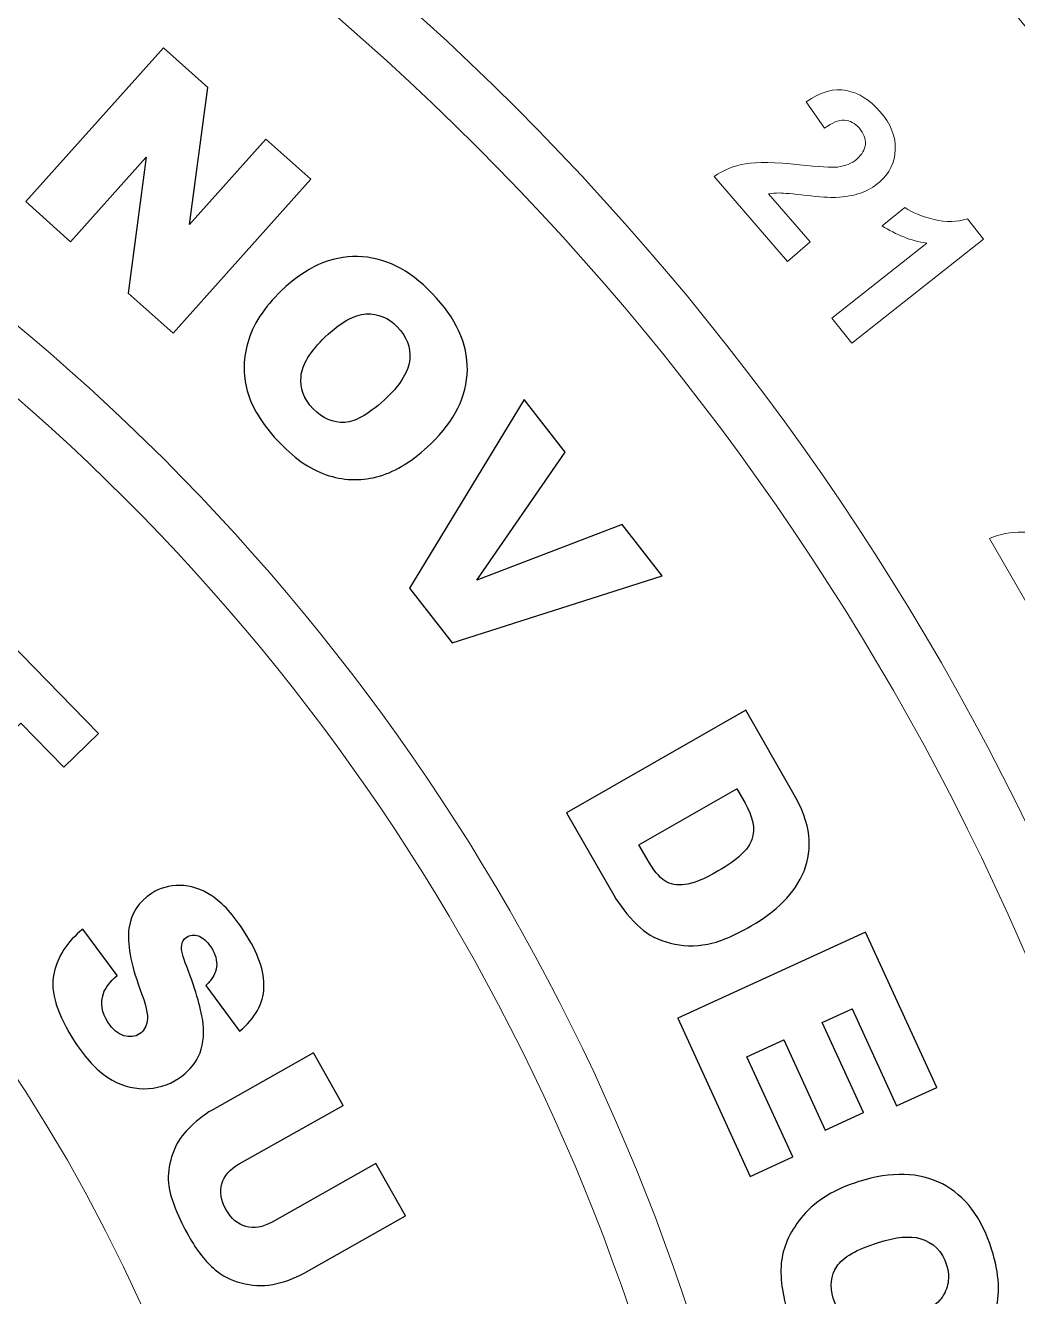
# Model space of a CAD drawing. Header units: millimetres. Extents: x -84 to 196, y -140 to 140.
# Drawn here: x 118.9 to 163.7, y 31.2 to 88.7 of the extents above; entities that cross this region are included whole.
import ezdxf

# ---------------------------------------------------------------- set-up
doc = ezdxf.new("R2010")
doc.units = ezdxf.units.MM
doc.header["$MEASUREMENT"] = 0
doc.layers.add('Layer 1', color=7, linetype='Continuous')

msp = doc.modelspace()

# ---------------------------------------------------------------- linework, layer by layer
at = {"layer": 'Layer 1', "color": 250, "lineweight": 9}
for points, knots in [([(55.7075, 140.0117), (133.0273, 140.0117), (195.7074, 77.3315), (195.7074, 0.0116), (195.7074, 0.0116), (195.7074, -77.3083), (133.0273, -139.9884), (55.7074, -139.9884), (55.7074, -139.9884), (-21.6125, -139.9884), (-84.2927, -77.3083), (-84.2927, 0.0116), (-84.2927, 0.0116), (-84.2927, 77.3315), (-21.6125, 140.0116), (55.7075, 140.0117)], [0, 0, 0, 0, 0.2, 0.2, 0.2, 0.2, 0.4, 0.4, 0.4, 0.4, 0.6, 0.6, 0.6, 0.6, 1, 1, 1, 1]), ([(56.199, 120.1045), (122.473, 120.1045), (176.1989, 66.3785), (176.1989, 0.1044), (176.1989, 0.1044), (176.1989, -66.1697), (122.473, -119.8956), (56.1989, -119.8956), (56.1989, -119.8956), (-10.0752, -119.8956), (-63.8011, -66.1697), (-63.8011, 0.1044), (-63.8011, 0.1044), (-63.8011, 66.3785), (-10.0752, 120.1044), (56.199, 120.1045)], [0, 0, 0, 0, 0.2, 0.2, 0.2, 0.2, 0.4, 0.4, 0.4, 0.4, 0.6, 0.6, 0.6, 0.6, 1, 1, 1, 1]), ([(56.199, 117.6046), (121.0925, 117.6046), (173.6989, 64.9979), (173.6989, 0.1044), (173.6989, 0.1044), (173.6989, -64.7891), (121.0924, -117.3956), (56.1989, -117.3956), (56.1989, -117.3956), (-8.6946, -117.3956), (-61.3011, -64.7891), (-61.3011, 0.1044), (-61.3011, 0.1044), (-61.3011, 64.998), (-8.6946, 117.6044), (56.199, 117.6046)], [0, 0, 0, 0, 0.2, 0.2, 0.2, 0.2, 0.4, 0.4, 0.4, 0.4, 0.6, 0.6, 0.6, 0.6, 1, 1, 1, 1]), ([(56.199, 97.6045), (110.0469, 97.6045), (153.6989, 53.9522), (153.6989, 0.1044), (153.6989, 0.1044), (153.6989, -53.7434), (110.0467, -97.3956), (56.1989, -97.3956), (56.1989, -97.3956), (2.3512, -97.3956), (-41.3011, -53.7434), (-41.3011, 0.1044), (-41.3011, 0.1044), (-41.3011, 53.9523), (2.3511, 97.6044), (56.199, 97.6045)], [0, 0, 0, 0, 0.2, 0.2, 0.2, 0.2, 0.4, 0.4, 0.4, 0.4, 0.6, 0.6, 0.6, 0.6, 1, 1, 1, 1]), ([(56.199, 95.1045), (108.6662, 95.1045), (151.1989, 52.5714), (151.1989, 0.1044), (151.1989, 0.1044), (151.1989, -52.3626), (108.666, -94.8956), (56.1989, -94.8956), (56.1989, -94.8956), (3.7318, -94.8956), (-38.8011, -52.3626), (-38.8011, 0.1044), (-38.8011, 0.1044), (-38.8011, 52.5715), (3.7318, 95.1044), (56.199, 95.1045)], [0, 0, 0, 0, 0.2, 0.2, 0.2, 0.2, 0.4, 0.4, 0.4, 0.4, 0.6, 0.6, 0.6, 0.6, 1, 1, 1, 1]), ([(125.1133, 87.6679), (125.1133, 87.6679), (127.1244, 85.8703), (127.1244, 85.8703), (127.1244, 85.8703), (127.1244, 85.8703), (126.3015, 79.6735), (126.3015, 79.6735), (126.3015, 79.6735), (126.3015, 79.6735), (129.7454, 83.5269), (129.7454, 83.5269), (129.7454, 83.5269), (129.7454, 83.5269), (131.776, 81.7142), (131.776, 81.7142), (131.776, 81.7142), (131.776, 81.7142), (125.5502, 74.7488), (125.5502, 74.7488), (125.5502, 74.7488), (125.5502, 74.7488), (123.522, 76.5618), (123.522, 76.5618), (123.522, 76.5618), (123.522, 76.5618), (124.3314, 82.7173), (124.3314, 82.7173), (124.3314, 82.7173), (124.3314, 82.7173), (120.9117, 78.892), (120.9117, 78.892), (120.9117, 78.892), (120.9117, 78.892), (118.8879, 80.7027), (118.8879, 80.7027), (118.8879, 80.7027), (118.8879, 80.7027), (125.1133, 87.6679), (125.1133, 87.6679)], [0, 0, 0, 0, 0.0909091, 0.0909091, 0.0909091, 0.0909091, 0.1818182, 0.1818182, 0.1818182, 0.1818182, 0.2727273, 0.2727273, 0.2727273, 0.2727273, 0.3636364, 0.3636364, 0.3636364, 0.3636364, 0.4545455, 0.4545455, 0.4545455, 0.4545455, 0.5454545, 0.5454545, 0.5454545, 0.5454545, 0.6363636, 0.6363636, 0.6363636, 0.6363636, 0.7272727, 0.7272727, 0.7272727, 0.7272727, 0.8181818, 0.8181818, 0.8181818, 0.8181818, 1, 1, 1, 1]), ([(154.3665, 78.8787), (154.3665, 78.8787), (153.348, 77.9957), (153.348, 77.9957), (153.348, 77.9957), (153.348, 77.9957), (150.0228, 81.8421), (150.0228, 81.8421), (150.0228, 81.8421), (150.4428, 82.1347), (150.9175, 82.3246), (151.4415, 82.4141), (151.4415, 82.4141), (151.9672, 82.5056), (152.7803, 82.4888), (153.8808, 82.368), (153.8808, 82.368), (154.7699, 82.2722), (155.343, 82.238), (155.604, 82.2678), (155.604, 82.2678), (155.9624, 82.3135), (156.2515, 82.4313), (156.4722, 82.6216), (156.4722, 82.6216), (156.7176, 82.835), (156.8483, 83.0622), (156.8661, 83.3074), (156.8661, 83.3074), (156.8841, 83.5527), (156.7925, 83.7908), (156.5916, 84.022), (156.5916, 84.022), (156.3943, 84.2516), (156.1668, 84.3734), (155.9127, 84.3895), (155.9127, 84.3895), (155.6572, 84.4056), (155.3606, 84.2858), (155.0217, 84.0304), (155.0217, 84.0304), (155.0217, 84.0304), (154.1867, 85.2182), (154.1867, 85.2182), (154.1867, 85.2182), (154.8467, 85.6746), (155.4571, 85.845), (156.0162, 85.73), (156.0162, 85.73), (156.5771, 85.6131), (157.0795, 85.2969), (157.5253, 84.7814), (157.5253, 84.7814), (158.0134, 84.2167), (158.2457, 83.6414), (158.2188, 83.0558), (158.2188, 83.0558), (158.1936, 82.4702), (157.9551, 81.98), (157.5015, 81.5889), (157.5015, 81.5889), (157.2439, 81.3669), (156.9596, 81.1995), (156.6455, 81.0904), (156.6455, 81.0904), (156.3334, 80.9814), (155.9628, 80.9181), (155.5342, 80.8973), (155.5342, 80.8973), (155.2504, 80.8835), (154.8003, 80.912), (154.1831, 80.9849), (154.1831, 80.9849), (153.5658, 81.056), (153.1654, 81.0933), (152.9819, 81.0952), (152.9819, 81.0952), (152.7987, 81.0972), (152.631, 81.0849), (152.4827, 81.0568), (152.4827, 81.0568), (152.4827, 81.0568), (154.3665, 78.8787), (154.3665, 78.8787)], [0, 0, 0, 0, 0.0454545, 0.0454545, 0.0454545, 0.0454545, 0.0909091, 0.0909091, 0.0909091, 0.0909091, 0.1363636, 0.1363636, 0.1363636, 0.1363636, 0.1818182, 0.1818182, 0.1818182, 0.1818182, 0.2272727, 0.2272727, 0.2272727, 0.2272727, 0.2727273, 0.2727273, 0.2727273, 0.2727273, 0.3181818, 0.3181818, 0.3181818, 0.3181818, 0.3636364, 0.3636364, 0.3636364, 0.3636364, 0.4090909, 0.4090909, 0.4090909, 0.4090909, 0.4545455, 0.4545455, 0.4545455, 0.4545455, 0.5, 0.5, 0.5, 0.5, 0.5454545, 0.5454545, 0.5454545, 0.5454545, 0.5909091, 0.5909091, 0.5909091, 0.5909091, 0.6363636, 0.6363636, 0.6363636, 0.6363636, 0.6818182, 0.6818182, 0.6818182, 0.6818182, 0.7272727, 0.7272727, 0.7272727, 0.7272727, 0.7727273, 0.7727273, 0.7727273, 0.7727273, 0.8181818, 0.8181818, 0.8181818, 0.8181818, 0.8636364, 0.8636364, 0.8636364, 0.8636364, 0.9090909, 0.9090909, 0.9090909, 0.9090909, 1, 1, 1, 1]), ([(156.2491, 74.301), (156.2491, 74.301), (155.3509, 75.4391), (155.3509, 75.4391), (155.3509, 75.4391), (155.3509, 75.4391), (159.6421, 78.8254), (159.6421, 78.8254), (159.6421, 78.8254), (158.9238, 78.9345), (158.2492, 79.1984), (157.6181, 79.6162), (157.6181, 79.6162), (157.6181, 79.6162), (158.651, 80.4309), (158.651, 80.4309), (158.651, 80.4309), (158.9834, 80.2098), (159.4213, 80.033), (159.9686, 79.8989), (159.9686, 79.8989), (160.5143, 79.7649), (161.0202, 79.7753), (161.4837, 79.932), (161.4837, 79.932), (161.4837, 79.932), (162.2132, 79.0084), (162.2132, 79.0084), (162.2132, 79.0084), (162.2132, 79.0084), (156.2491, 74.301), (156.2491, 74.301)], [0, 0, 0, 0, 0.1111111, 0.1111111, 0.1111111, 0.1111111, 0.2222222, 0.2222222, 0.2222222, 0.2222222, 0.3333333, 0.3333333, 0.3333333, 0.3333333, 0.4444444, 0.4444444, 0.4444444, 0.4444444, 0.5555556, 0.5555556, 0.5555556, 0.5555556, 0.6666667, 0.6666667, 0.6666667, 0.6666667, 0.7777778, 0.7777778, 0.7777778, 0.7777778, 1, 1, 1, 1]), ([(130.4482, 76.6733), (131.5472, 77.7302), (132.6961, 78.2452), (133.8969, 78.223), (133.8969, 78.223), (135.0978, 78.1987), (136.2223, 77.6413), (137.2748, 76.5488), (137.2748, 76.5488), (138.3512, 75.4281), (138.8795, 74.2771), (138.8616, 73.0914), (138.8616, 73.0914), (138.8437, 71.908), (138.2908, 70.7943), (137.2092, 69.7527), (137.2092, 69.7527), (136.4214, 68.9961), (135.6489, 68.5089), (134.8918, 68.2894), (134.8918, 68.2894), (134.1346, 68.07), (133.3733, 68.0746), (132.6141, 68.3055), (132.6141, 68.3055), (131.8528, 68.5387), (131.1133, 69.0261), (130.3934, 69.7726), (130.3934, 69.7726), (129.665, 70.5322), (129.1823, 71.2763), (128.9454, 72.0073), (128.9454, 72.0073), (128.7087, 72.7363), (128.7023, 73.5064), (128.9289, 74.3199), (128.9289, 74.3199), (129.1554, 75.1312), (129.6626, 75.9164), (130.4482, 76.6733)], [0, 0, 0, 0, 0.0909091, 0.0909091, 0.0909091, 0.0909091, 0.1818182, 0.1818182, 0.1818182, 0.1818182, 0.2727273, 0.2727273, 0.2727273, 0.2727273, 0.3636364, 0.3636364, 0.3636364, 0.3636364, 0.4545455, 0.4545455, 0.4545455, 0.4545455, 0.5454545, 0.5454545, 0.5454545, 0.5454545, 0.6363636, 0.6363636, 0.6363636, 0.6363636, 0.7272727, 0.7272727, 0.7272727, 0.7272727, 0.8181818, 0.8181818, 0.8181818, 0.8181818, 1, 1, 1, 1]), ([(132.4382, 74.5841), (131.7591, 73.9317), (131.3933, 73.3357), (131.3388, 72.7983), (131.3388, 72.7983), (131.2843, 72.2588), (131.4667, 71.7736), (131.8842, 71.3384), (131.8842, 71.3384), (132.315, 70.8924), (132.7911, 70.6854), (133.3176, 70.72), (133.3176, 70.72), (133.8441, 70.7547), (134.4839, 71.1351), (135.2368, 71.8593), (135.2368, 71.8593), (135.8702, 72.4684), (136.2097, 73.0402), (136.2556, 73.5775), (136.2556, 73.5775), (136.3037, 74.115), (136.1167, 74.6), (135.6948, 75.0374), (135.6948, 75.0374), (135.2927, 75.4574), (134.8205, 75.6512), (134.2788, 75.621), (134.2788, 75.621), (133.7374, 75.5886), (133.1235, 75.2429), (132.4382, 74.5841)], [0, 0, 0, 0, 0.1111111, 0.1111111, 0.1111111, 0.1111111, 0.2222222, 0.2222222, 0.2222222, 0.2222222, 0.3333333, 0.3333333, 0.3333333, 0.3333333, 0.4444444, 0.4444444, 0.4444444, 0.4444444, 0.5555556, 0.5555556, 0.5555556, 0.5555556, 0.6666667, 0.6666667, 0.6666667, 0.6666667, 0.7777778, 0.7777778, 0.7777778, 0.7777778, 1, 1, 1, 1]), ([(55.7075, 75.0118), (97.1287, 75.0118), (130.7074, 41.4329), (130.7074, 0.0116), (130.7074, 0.0116), (130.7074, -41.4096), (97.1287, -74.9884), (55.7074, -74.9884), (55.7074, -74.9884), (14.2861, -74.9884), (-19.2926, -41.4097), (-19.2926, 0.0116), (-19.2926, 0.0116), (-19.2926, 41.433), (14.2861, 75.0116), (55.7075, 75.0118)], [0, 0, 0, 0, 0.2, 0.2, 0.2, 0.2, 0.4, 0.4, 0.4, 0.4, 0.6, 0.6, 0.6, 0.6, 1, 1, 1, 1]), ([(141.4296, 71.7584), (141.4296, 71.7584), (143.2923, 69.3785), (143.2923, 69.3785), (143.2923, 69.3785), (143.2923, 69.3785), (139.2966, 63.5782), (139.2966, 63.5782), (139.2966, 63.5782), (139.2966, 63.5782), (145.8678, 66.0922), (145.8678, 66.0922), (145.8678, 66.0922), (145.8678, 66.0922), (147.674, 63.7842), (147.674, 63.7842), (147.674, 63.7842), (147.674, 63.7842), (138.182, 60.753), (138.182, 60.753), (138.182, 60.753), (138.182, 60.753), (136.2514, 63.2176), (136.2514, 63.2176), (136.2514, 63.2176), (136.2514, 63.2176), (141.4296, 71.7584), (141.4296, 71.7584)], [0, 0, 0, 0, 0.125, 0.125, 0.125, 0.125, 0.25, 0.25, 0.25, 0.25, 0.375, 0.375, 0.375, 0.375, 0.5, 0.5, 0.5, 0.5, 0.625, 0.625, 0.625, 0.625, 0.75, 0.75, 0.75, 0.75, 1, 1, 1, 1]), ([(166.191, 61.7293), (166.191, 61.7293), (165.0233, 61.055), (165.0233, 61.055), (165.0233, 61.055), (165.0233, 61.055), (162.4768, 65.4622), (162.4768, 65.4622), (162.4768, 65.4622), (162.946, 65.6687), (163.4468, 65.7676), (163.9795, 65.7572), (163.9795, 65.7572), (164.5122, 65.7469), (165.3095, 65.5777), (166.3697, 65.2517), (166.3697, 65.2517), (167.2253, 64.9911), (167.7827, 64.8499), (168.0454, 64.8306), (168.0454, 64.8306), (168.4056, 64.8061), (168.7105, 64.8679), (168.9645, 65.0144), (168.9645, 65.0144), (169.245, 65.1768), (169.4177, 65.3761), (169.481, 65.6143), (169.481, 65.6143), (169.5446, 65.8525), (169.5003, 66.1028), (169.3468, 66.3692), (169.3468, 66.3692), (169.1952, 66.6319), (168.9957, 66.7941), (168.7469, 66.8593), (168.7469, 66.8593), (168.5, 66.9228), (168.186, 66.8609), (167.8051, 66.672), (167.8051, 66.672), (167.8051, 66.672), (167.2067, 67.9965), (167.2067, 67.9965), (167.2067, 67.9965), (167.9404, 68.3232), (168.5737, 68.3762), (169.1011, 68.1559), (169.1011, 68.1559), (169.6303, 67.9357), (170.0661, 67.53), (170.4066, 66.941), (170.4066, 66.941), (170.7811, 66.2938), (170.901, 65.6835), (170.7653, 65.1119), (170.7653, 65.1119), (170.6299, 64.5404), (170.3017, 64.1046), (169.7833, 63.8046), (169.7833, 63.8046), (169.4888, 63.6335), (169.1766, 63.524), (168.8484, 63.4762), (168.8484, 63.4762), (168.5205, 63.4286), (168.1429, 63.4337), (167.7179, 63.4953), (167.7179, 63.4953), (167.4374, 63.5359), (167, 63.6485), (166.4054, 63.8354), (166.4054, 63.8354), (165.8128, 64.0223), (165.4263, 64.1331), (165.2465, 64.1701), (165.2465, 64.1701), (165.0649, 64.2072), (164.8989, 64.2265), (164.7472, 64.2264), (164.7472, 64.2264), (164.7472, 64.2264), (166.191, 61.7293), (166.191, 61.7293)], [0, 0, 0, 0, 0.0454545, 0.0454545, 0.0454545, 0.0454545, 0.0909091, 0.0909091, 0.0909091, 0.0909091, 0.1363636, 0.1363636, 0.1363636, 0.1363636, 0.1818182, 0.1818182, 0.1818182, 0.1818182, 0.2272727, 0.2272727, 0.2272727, 0.2272727, 0.2727273, 0.2727273, 0.2727273, 0.2727273, 0.3181818, 0.3181818, 0.3181818, 0.3181818, 0.3636364, 0.3636364, 0.3636364, 0.3636364, 0.4090909, 0.4090909, 0.4090909, 0.4090909, 0.4545455, 0.4545455, 0.4545455, 0.4545455, 0.5, 0.5, 0.5, 0.5, 0.5454545, 0.5454545, 0.5454545, 0.5454545, 0.5909091, 0.5909091, 0.5909091, 0.5909091, 0.6363636, 0.6363636, 0.6363636, 0.6363636, 0.6818182, 0.6818182, 0.6818182, 0.6818182, 0.7272727, 0.7272727, 0.7272727, 0.7272727, 0.7727273, 0.7727273, 0.7727273, 0.7727273, 0.8181818, 0.8181818, 0.8181818, 0.8181818, 0.8636364, 0.8636364, 0.8636364, 0.8636364, 0.9090909, 0.9090909, 0.9090909, 0.9090909, 1, 1, 1, 1]), ([(116.3788, 62.587), (116.3788, 62.587), (122.1734, 56.642), (122.1734, 56.642), (122.1734, 56.642), (122.1734, 56.642), (120.6111, 55.1197), (120.6111, 55.1197), (120.6111, 55.1197), (120.6111, 55.1197), (118.6672, 57.1123), (118.6672, 57.1123), (118.6672, 57.1123), (118.6672, 57.1123), (113.9019, 52.4657), (113.9019, 52.4657), (113.9019, 52.4657), (113.9019, 52.4657), (111.995, 54.4212), (111.995, 54.4212), (111.995, 54.4212), (111.995, 54.4212), (116.7602, 59.0678), (116.7602, 59.0678), (116.7602, 59.0678), (116.7602, 59.0678), (114.8165, 61.0626), (114.8165, 61.0626), (114.8165, 61.0626), (114.8165, 61.0626), (116.3788, 62.587), (116.3788, 62.587)], [0, 0, 0, 0, 0.1111111, 0.1111111, 0.1111111, 0.1111111, 0.2222222, 0.2222222, 0.2222222, 0.2222222, 0.3333333, 0.3333333, 0.3333333, 0.3333333, 0.4444444, 0.4444444, 0.4444444, 0.4444444, 0.5555556, 0.5555556, 0.5555556, 0.5555556, 0.6666667, 0.6666667, 0.6666667, 0.6666667, 0.7777778, 0.7777778, 0.7777778, 0.7777778, 1, 1, 1, 1]), ([(151.4539, 57.7047), (151.4539, 57.7047), (153.5867, 53.9826), (153.5867, 53.9826), (153.5867, 53.9826), (154.0075, 53.2502), (154.2471, 52.6015), (154.3056, 52.0342), (154.3056, 52.0342), (154.3663, 51.4689), (154.294, 50.9333), (154.091, 50.4248), (154.091, 50.4248), (153.8881, 49.9166), (153.5759, 49.4553), (153.159, 49.0388), (153.159, 49.0388), (152.7423, 48.6225), (152.2553, 48.2578), (151.7028, 47.9406), (151.7028, 47.9406), (150.8363, 47.4426), (150.1095, 47.1567), (149.5183, 47.0806), (149.5183, 47.0806), (148.9271, 47.0047), (148.372, 47.0484), (147.8487, 47.2143), (147.8487, 47.2143), (147.3256, 47.3802), (146.895, 47.6338), (146.5575, 47.9729), (146.5575, 47.9729), (146.0952, 48.4373), (145.7372, 48.8938), (145.4816, 49.3401), (145.4816, 49.3401), (145.4816, 49.3401), (143.3489, 53.06), (143.3489, 53.06), (143.3489, 53.06), (143.3489, 53.06), (151.4539, 57.7047), (151.4539, 57.7047)], [0, 0, 0, 0, 0.0833333, 0.0833333, 0.0833333, 0.0833333, 0.1666667, 0.1666667, 0.1666667, 0.1666667, 0.25, 0.25, 0.25, 0.25, 0.3333333, 0.3333333, 0.3333333, 0.3333333, 0.4166667, 0.4166667, 0.4166667, 0.4166667, 0.5, 0.5, 0.5, 0.5, 0.5833333, 0.5833333, 0.5833333, 0.5833333, 0.6666667, 0.6666667, 0.6666667, 0.6666667, 0.75, 0.75, 0.75, 0.75, 0.8333333, 0.8333333, 0.8333333, 0.8333333, 1, 1, 1, 1]), ([(151.0532, 54.1491), (151.0532, 54.1491), (146.6249, 51.6109), (146.6249, 51.6109), (146.6249, 51.6109), (146.6249, 51.6109), (146.9775, 50.9957), (146.9775, 50.9957), (146.9775, 50.9957), (147.2769, 50.4735), (147.5491, 50.1338), (147.7917, 49.979), (147.7917, 49.979), (148.0344, 49.8264), (148.3371, 49.7675), (148.698, 49.8093), (148.698, 49.8093), (149.0589, 49.8491), (149.5642, 50.0549), (150.212, 50.4273), (150.212, 50.4273), (151.0701, 50.9187), (151.5777, 51.3966), (151.7354, 51.8567), (151.7354, 51.8567), (151.891, 52.3191), (151.7824, 52.8752), (151.4122, 53.523), (151.4122, 53.523), (151.4122, 53.523), (151.0532, 54.1491), (151.0532, 54.1491)], [0, 0, 0, 0, 0.1111111, 0.1111111, 0.1111111, 0.1111111, 0.2222222, 0.2222222, 0.2222222, 0.2222222, 0.3333333, 0.3333333, 0.3333333, 0.3333333, 0.4444444, 0.4444444, 0.4444444, 0.4444444, 0.5555556, 0.5555556, 0.5555556, 0.5555556, 0.6666667, 0.6666667, 0.6666667, 0.6666667, 0.7777778, 0.7777778, 0.7777778, 0.7777778, 1, 1, 1, 1]), ([(121.4705, 47.7903), (121.4705, 47.7903), (123.0225, 45.6983), (123.0225, 45.6983), (123.0225, 45.6983), (122.6993, 45.4213), (122.491, 45.1513), (122.4001, 44.8846), (122.4001, 44.8846), (122.2546, 44.4538), (122.3227, 44.0209), (122.607, 43.5822), (122.607, 43.5822), (122.8203, 43.2552), (123.0592, 43.0514), (123.3282, 42.975), (123.3282, 42.975), (123.5974, 42.8986), (123.832, 42.9253), (124.0348, 43.0553), (124.0348, 43.0553), (124.2252, 43.1813), (124.3442, 43.3777), (124.3857, 43.645), (124.3857, 43.645), (124.4273, 43.9122), (124.318, 44.3947), (124.0545, 45.0967), (124.0545, 45.0967), (123.6262, 46.2487), (123.4611, 47.1597), (123.5575, 47.8297), (123.5575, 47.8297), (123.652, 48.504), (123.9897, 49.0299), (124.5693, 49.4077), (124.5693, 49.4077), (124.9501, 49.6534), (125.3812, 49.7773), (125.8628, 49.7772), (125.8628, 49.7772), (126.3463, 49.7752), (126.8265, 49.6166), (127.3095, 49.2997), (127.3095, 49.2997), (127.7906, 48.9826), (128.2816, 48.4372), (128.7832, 47.6652), (128.7832, 47.6652), (129.3987, 46.7174), (129.6919, 45.8814), (129.6629, 45.1551), (129.6629, 45.1551), (129.6341, 44.429), (129.2661, 43.7694), (128.5572, 43.1767), (128.5572, 43.1767), (128.5572, 43.1767), (127.0298, 45.2521), (127.0298, 45.2521), (127.0298, 45.2521), (127.3262, 45.5273), (127.4892, 45.8057), (127.5225, 46.0874), (127.5225, 46.0874), (127.5538, 46.3691), (127.4658, 46.6723), (127.2567, 46.9972), (127.2567, 46.9972), (127.0822, 47.2622), (126.8961, 47.4263), (126.695, 47.4878), (126.695, 47.4878), (126.496, 47.5493), (126.3146, 47.5281), (126.1511, 47.4225), (126.1511, 47.4225), (126.0332, 47.3453), (125.9641, 47.2224), (125.9421, 47.0497), (125.9421, 47.0497), (125.914, 46.8771), (125.9894, 46.5616), (126.1685, 46.1032), (126.1685, 46.1032), (126.6033, 44.9615), (126.8509, 44.1032), (126.9097, 43.5264), (126.9097, 43.5264), (126.9706, 42.9497), (126.9025, 42.4563), (126.7035, 42.0465), (126.7035, 42.0465), (126.5045, 41.6367), (126.2032, 41.3017), (125.7975, 41.0377), (125.7975, 41.0377), (125.3216, 40.729), (124.7995, 40.5771), (124.2274, 40.578), (124.2274, 40.578), (123.6553, 40.581), (123.1114, 40.7501), (122.5978, 41.088), (122.5978, 41.088), (122.0843, 41.4258), (121.5948, 41.9528), (121.1278, 42.6709), (121.1278, 42.6709), (120.3095, 43.9314), (119.9848, 44.963), (120.1543, 45.7642), (120.1543, 45.7642), (120.326, 46.5634), (120.7639, 47.2406), (121.4705, 47.7903)], [0, 0, 0, 0, 0.0333333, 0.0333333, 0.0333333, 0.0333333, 0.0666667, 0.0666667, 0.0666667, 0.0666667, 0.1, 0.1, 0.1, 0.1, 0.1333333, 0.1333333, 0.1333333, 0.1333333, 0.1666667, 0.1666667, 0.1666667, 0.1666667, 0.2, 0.2, 0.2, 0.2, 0.2333333, 0.2333333, 0.2333333, 0.2333333, 0.2666667, 0.2666667, 0.2666667, 0.2666667, 0.3, 0.3, 0.3, 0.3, 0.3333333, 0.3333333, 0.3333333, 0.3333333, 0.3666667, 0.3666667, 0.3666667, 0.3666667, 0.4, 0.4, 0.4, 0.4, 0.4333333, 0.4333333, 0.4333333, 0.4333333, 0.4666667, 0.4666667, 0.4666667, 0.4666667, 0.5, 0.5, 0.5, 0.5, 0.5333333, 0.5333333, 0.5333333, 0.5333333, 0.5666667, 0.5666667, 0.5666667, 0.5666667, 0.6, 0.6, 0.6, 0.6, 0.6333333, 0.6333333, 0.6333333, 0.6333333, 0.6666667, 0.6666667, 0.6666667, 0.6666667, 0.7, 0.7, 0.7, 0.7, 0.7333333, 0.7333333, 0.7333333, 0.7333333, 0.7666667, 0.7666667, 0.7666667, 0.7666667, 0.8, 0.8, 0.8, 0.8, 0.8333333, 0.8333333, 0.8333333, 0.8333333, 0.8666667, 0.8666667, 0.8666667, 0.8666667, 0.9, 0.9, 0.9, 0.9, 0.9333333, 0.9333333, 0.9333333, 0.9333333, 1, 1, 1, 1]), ([(156.8704, 47.6582), (156.8704, 47.6582), (160.091, 40.6268), (160.091, 40.6268), (160.091, 40.6268), (160.091, 40.6268), (158.2787, 39.7969), (158.2787, 39.7969), (158.2787, 39.7969), (158.2787, 39.7969), (156.2626, 44.1981), (156.2626, 44.1981), (156.2626, 44.1981), (156.2626, 44.1981), (154.9126, 43.5797), (154.9126, 43.5797), (154.9126, 43.5797), (154.9126, 43.5797), (156.7837, 39.4976), (156.7837, 39.4976), (156.7837, 39.4976), (156.7837, 39.4976), (155.0519, 38.7029), (155.0519, 38.7029), (155.0519, 38.7029), (155.0519, 38.7029), (153.1809, 42.7871), (153.1809, 42.7871), (153.1809, 42.7871), (153.1809, 42.7871), (151.5076, 42.021), (151.5076, 42.021), (151.5076, 42.021), (151.5076, 42.021), (153.5811, 37.4919), (153.5811, 37.4919), (153.5811, 37.4919), (153.5811, 37.4919), (151.6584, 36.6113), (151.6584, 36.6113), (151.6584, 36.6113), (151.6584, 36.6113), (148.3808, 43.7686), (148.3808, 43.7686), (148.3808, 43.7686), (148.3808, 43.7686), (156.8704, 47.6582), (156.8704, 47.6582)], [0, 0, 0, 0, 0.0769231, 0.0769231, 0.0769231, 0.0769231, 0.1538462, 0.1538462, 0.1538462, 0.1538462, 0.2307692, 0.2307692, 0.2307692, 0.2307692, 0.3076923, 0.3076923, 0.3076923, 0.3076923, 0.3846154, 0.3846154, 0.3846154, 0.3846154, 0.4615385, 0.4615385, 0.4615385, 0.4615385, 0.5384615, 0.5384615, 0.5384615, 0.5384615, 0.6153846, 0.6153846, 0.6153846, 0.6153846, 0.6923077, 0.6923077, 0.6923077, 0.6923077, 0.7692308, 0.7692308, 0.7692308, 0.7692308, 0.8461538, 0.8461538, 0.8461538, 0.8461538, 1, 1, 1, 1]), ([(134.7246, 37.1968), (134.7246, 37.1968), (136.0628, 34.8258), (136.0628, 34.8258), (136.0628, 34.8258), (136.0628, 34.8258), (131.4756, 32.2389), (131.4756, 32.2389), (131.4756, 32.2389), (131.0213, 31.9817), (130.5513, 31.8111), (130.0672, 31.725), (130.0672, 31.725), (129.5835, 31.639), (129.1059, 31.6618), (128.6312, 31.7937), (128.6312, 31.7937), (128.1587, 31.9258), (127.7664, 32.1232), (127.457, 32.386), (127.457, 32.386), (127.0268, 32.7503), (126.6278, 33.2565), (126.2627, 33.9045), (126.2627, 33.9045), (126.0507, 34.2781), (125.8467, 34.7029), (125.6495, 35.1751), (125.6495, 35.1751), (125.4522, 35.6473), (125.3493, 36.0759), (125.3368, 36.4608), (125.3368, 36.4608), (125.3244, 36.8457), (125.392, 37.2425), (125.5401, 37.6513), (125.5401, 37.6513), (125.6883, 38.058), (125.8875, 38.3946), (126.1419, 38.6567), (126.1419, 38.6567), (126.5474, 39.0808), (126.9399, 39.3977), (127.3175, 39.6119), (127.3175, 39.6119), (127.3175, 39.6119), (131.905, 42.1968), (131.905, 42.1968), (131.905, 42.1968), (131.905, 42.1968), (133.2434, 39.8257), (133.2434, 39.8257), (133.2434, 39.8257), (133.2434, 39.8257), (128.5466, 37.1777), (128.5466, 37.1777), (128.5466, 37.1777), (128.1255, 36.941), (127.8627, 36.6398), (127.758, 36.2739), (127.758, 36.2739), (127.6535, 35.9083), (127.7172, 35.5189), (127.9498, 35.1062), (127.9498, 35.1062), (128.1803, 34.6955), (128.4796, 34.441), (128.8433, 34.3404), (128.8433, 34.3404), (129.2072, 34.2378), (129.6026, 34.3079), (130.0276, 34.5487), (130.0276, 34.5487), (130.0276, 34.5487), (134.7246, 37.1968), (134.7246, 37.1968)], [0, 0, 0, 0, 0.05, 0.05, 0.05, 0.05, 0.1, 0.1, 0.1, 0.1, 0.15, 0.15, 0.15, 0.15, 0.2, 0.2, 0.2, 0.2, 0.25, 0.25, 0.25, 0.25, 0.3, 0.3, 0.3, 0.3, 0.35, 0.35, 0.35, 0.35, 0.4, 0.4, 0.4, 0.4, 0.45, 0.45, 0.45, 0.45, 0.5, 0.5, 0.5, 0.5, 0.55, 0.55, 0.55, 0.55, 0.6, 0.6, 0.6, 0.6, 0.65, 0.65, 0.65, 0.65, 0.7, 0.7, 0.7, 0.7, 0.75, 0.75, 0.75, 0.75, 0.8, 0.8, 0.8, 0.8, 0.85, 0.85, 0.85, 0.85, 0.9, 0.9, 0.9, 0.9, 1, 1, 1, 1]), ([(157.7066, 29.8645), (157.7066, 29.8645), (157.7354, 27.2234), (157.7354, 27.2234), (157.7354, 27.2234), (157.0063, 27.1725), (156.3628, 27.2495), (155.7981, 27.4567), (155.7981, 27.4567), (155.2357, 27.6618), (154.7585, 27.9881), (154.3648, 28.4316), (154.3648, 28.4316), (153.971, 28.8751), (153.6497, 29.4966), (153.399, 30.294), (153.399, 30.294), (153.0947, 31.2614), (152.9877, 32.0973), (153.0759, 32.7995), (153.0759, 32.7995), (153.1664, 33.5018), (153.4936, 34.1877), (154.0646, 34.8551), (154.0646, 34.8551), (154.6336, 35.5225), (155.469, 36.0318), (156.5759, 36.379), (156.5759, 36.379), (158.0509, 36.8419), (159.306, 36.8054), (160.3454, 36.2697), (160.3454, 36.2697), (161.3829, 35.7339), (162.1265, 34.7492), (162.5765, 33.3157), (162.5765, 33.3157), (162.9303, 32.1936), (162.98, 31.2405), (162.7283, 30.4563), (162.7283, 30.4563), (162.4767, 29.6701), (161.9293, 28.9742), (161.0867, 28.3691), (161.0867, 28.3691), (161.0867, 28.3691), (159.7835, 30.6291), (159.7835, 30.6291), (159.7835, 30.6291), (160.0279, 30.8), (160.1983, 30.9514), (160.2946, 31.0836), (160.2946, 31.0836), (160.4568, 31.3025), (160.5601, 31.5435), (160.6027, 31.8022), (160.6027, 31.8022), (160.6475, 32.0588), (160.6247, 32.3264), (160.539, 32.6009), (160.539, 32.6009), (160.3421, 33.2263), (159.9413, 33.6262), (159.3351, 33.7987), (159.3351, 33.7987), (158.8834, 33.9337), (158.2587, 33.8757), (157.4613, 33.625), (157.4613, 33.625), (156.4721, 33.3144), (155.8416, 32.9518), (155.5699, 32.5375), (155.5699, 32.5375), (155.296, 32.1234), (155.2458, 31.6427), (155.4152, 31.1002), (155.4152, 31.1002), (155.5804, 30.5753), (155.8547, 30.2236), (156.2346, 30.0456), (156.2346, 30.0456), (156.6146, 29.8698), (157.1059, 29.8087), (157.7066, 29.8645)], [0, 0, 0, 0, 0.0454545, 0.0454545, 0.0454545, 0.0454545, 0.0909091, 0.0909091, 0.0909091, 0.0909091, 0.1363636, 0.1363636, 0.1363636, 0.1363636, 0.1818182, 0.1818182, 0.1818182, 0.1818182, 0.2272727, 0.2272727, 0.2272727, 0.2272727, 0.2727273, 0.2727273, 0.2727273, 0.2727273, 0.3181818, 0.3181818, 0.3181818, 0.3181818, 0.3636364, 0.3636364, 0.3636364, 0.3636364, 0.4090909, 0.4090909, 0.4090909, 0.4090909, 0.4545455, 0.4545455, 0.4545455, 0.4545455, 0.5, 0.5, 0.5, 0.5, 0.5454545, 0.5454545, 0.5454545, 0.5454545, 0.5909091, 0.5909091, 0.5909091, 0.5909091, 0.6363636, 0.6363636, 0.6363636, 0.6363636, 0.6818182, 0.6818182, 0.6818182, 0.6818182, 0.7272727, 0.7272727, 0.7272727, 0.7272727, 0.7727273, 0.7727273, 0.7727273, 0.7727273, 0.8181818, 0.8181818, 0.8181818, 0.8181818, 0.8636364, 0.8636364, 0.8636364, 0.8636364, 0.9090909, 0.9090909, 0.9090909, 0.9090909, 1, 1, 1, 1])]:
    msp.add_open_spline(points, degree=3, knots=knots, dxfattribs=at)
at = {"layer": 'Layer 1', "color": 7}
for points, knots in [([(125.1133, 87.6679), (125.1133, 87.6679), (127.1244, 85.8703), (127.1244, 85.8703), (127.1244, 85.8703), (127.1244, 85.8703), (126.3015, 79.6735), (126.3015, 79.6735), (126.3015, 79.6735), (126.3015, 79.6735), (129.7454, 83.5269), (129.7454, 83.5269), (129.7454, 83.5269), (129.7454, 83.5269), (131.776, 81.7142), (131.776, 81.7142), (131.776, 81.7142), (131.776, 81.7142), (125.5502, 74.7488), (125.5502, 74.7488), (125.5502, 74.7488), (125.5502, 74.7488), (123.522, 76.5618), (123.522, 76.5618), (123.522, 76.5618), (123.522, 76.5618), (124.3314, 82.7173), (124.3314, 82.7173), (124.3314, 82.7173), (124.3314, 82.7173), (120.9117, 78.892), (120.9117, 78.892), (120.9117, 78.892), (120.9117, 78.892), (118.8879, 80.7027), (118.8879, 80.7027), (118.8879, 80.7027), (118.8879, 80.7027), (125.1133, 87.6679), (125.1133, 87.6679)], [0, 0, 0, 0, 0.0909091, 0.0909091, 0.0909091, 0.0909091, 0.1818182, 0.1818182, 0.1818182, 0.1818182, 0.2727273, 0.2727273, 0.2727273, 0.2727273, 0.3636364, 0.3636364, 0.3636364, 0.3636364, 0.4545455, 0.4545455, 0.4545455, 0.4545455, 0.5454545, 0.5454545, 0.5454545, 0.5454545, 0.6363636, 0.6363636, 0.6363636, 0.6363636, 0.7272727, 0.7272727, 0.7272727, 0.7272727, 0.8181818, 0.8181818, 0.8181818, 0.8181818, 1, 1, 1, 1]), ([(130.4482, 76.6733), (131.5472, 77.7302), (132.6961, 78.2452), (133.8969, 78.223), (133.8969, 78.223), (135.0978, 78.1987), (136.2223, 77.6413), (137.2748, 76.5488), (137.2748, 76.5488), (138.3512, 75.4281), (138.8795, 74.2771), (138.8616, 73.0914), (138.8616, 73.0914), (138.8437, 71.908), (138.2908, 70.7943), (137.2092, 69.7527), (137.2092, 69.7527), (136.4214, 68.9961), (135.6489, 68.5089), (134.8918, 68.2894), (134.8918, 68.2894), (134.1346, 68.07), (133.3733, 68.0746), (132.6141, 68.3055), (132.6141, 68.3055), (131.8528, 68.5387), (131.1133, 69.0261), (130.3934, 69.7726), (130.3934, 69.7726), (129.665, 70.5322), (129.1823, 71.2763), (128.9454, 72.0073), (128.9454, 72.0073), (128.7087, 72.7363), (128.7023, 73.5064), (128.9289, 74.3199), (128.9289, 74.3199), (129.1554, 75.1312), (129.6626, 75.9164), (130.4482, 76.6733)], [0, 0, 0, 0, 0.0909091, 0.0909091, 0.0909091, 0.0909091, 0.1818182, 0.1818182, 0.1818182, 0.1818182, 0.2727273, 0.2727273, 0.2727273, 0.2727273, 0.3636364, 0.3636364, 0.3636364, 0.3636364, 0.4545455, 0.4545455, 0.4545455, 0.4545455, 0.5454545, 0.5454545, 0.5454545, 0.5454545, 0.6363636, 0.6363636, 0.6363636, 0.6363636, 0.7272727, 0.7272727, 0.7272727, 0.7272727, 0.8181818, 0.8181818, 0.8181818, 0.8181818, 1, 1, 1, 1]), ([(132.4382, 74.5841), (131.7591, 73.9317), (131.3933, 73.3357), (131.3388, 72.7983), (131.3388, 72.7983), (131.2843, 72.2588), (131.4667, 71.7736), (131.8842, 71.3384), (131.8842, 71.3384), (132.315, 70.8924), (132.7911, 70.6854), (133.3176, 70.72), (133.3176, 70.72), (133.8441, 70.7547), (134.4839, 71.1351), (135.2368, 71.8593), (135.2368, 71.8593), (135.8702, 72.4684), (136.2097, 73.0402), (136.2556, 73.5775), (136.2556, 73.5775), (136.3037, 74.115), (136.1167, 74.6), (135.6948, 75.0374), (135.6948, 75.0374), (135.2927, 75.4574), (134.8205, 75.6512), (134.2788, 75.621), (134.2788, 75.621), (133.7374, 75.5886), (133.1235, 75.2429), (132.4382, 74.5841)], [0, 0, 0, 0, 0.1111111, 0.1111111, 0.1111111, 0.1111111, 0.2222222, 0.2222222, 0.2222222, 0.2222222, 0.3333333, 0.3333333, 0.3333333, 0.3333333, 0.4444444, 0.4444444, 0.4444444, 0.4444444, 0.5555556, 0.5555556, 0.5555556, 0.5555556, 0.6666667, 0.6666667, 0.6666667, 0.6666667, 0.7777778, 0.7777778, 0.7777778, 0.7777778, 1, 1, 1, 1]), ([(141.4296, 71.7584), (141.4296, 71.7584), (143.2923, 69.3785), (143.2923, 69.3785), (143.2923, 69.3785), (143.2923, 69.3785), (139.2966, 63.5782), (139.2966, 63.5782), (139.2966, 63.5782), (139.2966, 63.5782), (145.8678, 66.0922), (145.8678, 66.0922), (145.8678, 66.0922), (145.8678, 66.0922), (147.674, 63.7842), (147.674, 63.7842), (147.674, 63.7842), (147.674, 63.7842), (138.182, 60.753), (138.182, 60.753), (138.182, 60.753), (138.182, 60.753), (136.2514, 63.2176), (136.2514, 63.2176), (136.2514, 63.2176), (136.2514, 63.2176), (141.4296, 71.7584), (141.4296, 71.7584)], [0, 0, 0, 0, 0.125, 0.125, 0.125, 0.125, 0.25, 0.25, 0.25, 0.25, 0.375, 0.375, 0.375, 0.375, 0.5, 0.5, 0.5, 0.5, 0.625, 0.625, 0.625, 0.625, 0.75, 0.75, 0.75, 0.75, 1, 1, 1, 1]), ([(116.3788, 62.587), (116.3788, 62.587), (122.1734, 56.642), (122.1734, 56.642), (122.1734, 56.642), (122.1734, 56.642), (120.6111, 55.1197), (120.6111, 55.1197), (120.6111, 55.1197), (120.6111, 55.1197), (118.6672, 57.1123), (118.6672, 57.1123), (118.6672, 57.1123), (118.6672, 57.1123), (113.9019, 52.4657), (113.9019, 52.4657), (113.9019, 52.4657), (113.9019, 52.4657), (111.995, 54.4212), (111.995, 54.4212), (111.995, 54.4212), (111.995, 54.4212), (116.7602, 59.0678), (116.7602, 59.0678), (116.7602, 59.0678), (116.7602, 59.0678), (114.8165, 61.0626), (114.8165, 61.0626), (114.8165, 61.0626), (114.8165, 61.0626), (116.3788, 62.587), (116.3788, 62.587)], [0, 0, 0, 0, 0.1111111, 0.1111111, 0.1111111, 0.1111111, 0.2222222, 0.2222222, 0.2222222, 0.2222222, 0.3333333, 0.3333333, 0.3333333, 0.3333333, 0.4444444, 0.4444444, 0.4444444, 0.4444444, 0.5555556, 0.5555556, 0.5555556, 0.5555556, 0.6666667, 0.6666667, 0.6666667, 0.6666667, 0.7777778, 0.7777778, 0.7777778, 0.7777778, 1, 1, 1, 1]), ([(151.4539, 57.7047), (151.4539, 57.7047), (153.5867, 53.9826), (153.5867, 53.9826), (153.5867, 53.9826), (154.0075, 53.2502), (154.2471, 52.6015), (154.3056, 52.0342), (154.3056, 52.0342), (154.3663, 51.4689), (154.294, 50.9333), (154.091, 50.4248), (154.091, 50.4248), (153.8881, 49.9166), (153.5759, 49.4553), (153.159, 49.0388), (153.159, 49.0388), (152.7423, 48.6225), (152.2553, 48.2578), (151.7028, 47.9406), (151.7028, 47.9406), (150.8363, 47.4426), (150.1095, 47.1567), (149.5183, 47.0806), (149.5183, 47.0806), (148.9271, 47.0047), (148.372, 47.0484), (147.8487, 47.2143), (147.8487, 47.2143), (147.3256, 47.3802), (146.895, 47.6338), (146.5575, 47.9729), (146.5575, 47.9729), (146.0952, 48.4373), (145.7372, 48.8938), (145.4816, 49.3401), (145.4816, 49.3401), (145.4816, 49.3401), (143.3489, 53.06), (143.3489, 53.06), (143.3489, 53.06), (143.3489, 53.06), (151.4539, 57.7047), (151.4539, 57.7047)], [0, 0, 0, 0, 0.0833333, 0.0833333, 0.0833333, 0.0833333, 0.1666667, 0.1666667, 0.1666667, 0.1666667, 0.25, 0.25, 0.25, 0.25, 0.3333333, 0.3333333, 0.3333333, 0.3333333, 0.4166667, 0.4166667, 0.4166667, 0.4166667, 0.5, 0.5, 0.5, 0.5, 0.5833333, 0.5833333, 0.5833333, 0.5833333, 0.6666667, 0.6666667, 0.6666667, 0.6666667, 0.75, 0.75, 0.75, 0.75, 0.8333333, 0.8333333, 0.8333333, 0.8333333, 1, 1, 1, 1]), ([(151.0532, 54.1491), (151.0532, 54.1491), (146.6249, 51.6109), (146.6249, 51.6109), (146.6249, 51.6109), (146.6249, 51.6109), (146.9775, 50.9957), (146.9775, 50.9957), (146.9775, 50.9957), (147.2769, 50.4735), (147.5491, 50.1338), (147.7917, 49.979), (147.7917, 49.979), (148.0344, 49.8264), (148.3371, 49.7675), (148.698, 49.8093), (148.698, 49.8093), (149.0589, 49.8491), (149.5642, 50.0549), (150.212, 50.4273), (150.212, 50.4273), (151.0701, 50.9187), (151.5777, 51.3966), (151.7354, 51.8567), (151.7354, 51.8567), (151.891, 52.3191), (151.7824, 52.8752), (151.4122, 53.523), (151.4122, 53.523), (151.4122, 53.523), (151.0532, 54.1491), (151.0532, 54.1491)], [0, 0, 0, 0, 0.1111111, 0.1111111, 0.1111111, 0.1111111, 0.2222222, 0.2222222, 0.2222222, 0.2222222, 0.3333333, 0.3333333, 0.3333333, 0.3333333, 0.4444444, 0.4444444, 0.4444444, 0.4444444, 0.5555556, 0.5555556, 0.5555556, 0.5555556, 0.6666667, 0.6666667, 0.6666667, 0.6666667, 0.7777778, 0.7777778, 0.7777778, 0.7777778, 1, 1, 1, 1]), ([(121.4705, 47.7903), (121.4705, 47.7903), (123.0225, 45.6983), (123.0225, 45.6983), (123.0225, 45.6983), (122.6993, 45.4213), (122.491, 45.1513), (122.4001, 44.8846), (122.4001, 44.8846), (122.2546, 44.4538), (122.3227, 44.0209), (122.607, 43.5822), (122.607, 43.5822), (122.8203, 43.2552), (123.0592, 43.0514), (123.3282, 42.975), (123.3282, 42.975), (123.5974, 42.8986), (123.832, 42.9253), (124.0348, 43.0553), (124.0348, 43.0553), (124.2252, 43.1813), (124.3442, 43.3777), (124.3857, 43.645), (124.3857, 43.645), (124.4273, 43.9122), (124.318, 44.3947), (124.0545, 45.0967), (124.0545, 45.0967), (123.6262, 46.2487), (123.4611, 47.1597), (123.5575, 47.8297), (123.5575, 47.8297), (123.652, 48.504), (123.9897, 49.0299), (124.5693, 49.4077), (124.5693, 49.4077), (124.9501, 49.6534), (125.3812, 49.7773), (125.8628, 49.7772), (125.8628, 49.7772), (126.3463, 49.7752), (126.8265, 49.6166), (127.3095, 49.2997), (127.3095, 49.2997), (127.7906, 48.9826), (128.2816, 48.4372), (128.7832, 47.6652), (128.7832, 47.6652), (129.3987, 46.7174), (129.6919, 45.8814), (129.6629, 45.1551), (129.6629, 45.1551), (129.6341, 44.429), (129.2661, 43.7694), (128.5572, 43.1767), (128.5572, 43.1767), (128.5572, 43.1767), (127.0298, 45.2521), (127.0298, 45.2521), (127.0298, 45.2521), (127.3262, 45.5273), (127.4892, 45.8057), (127.5225, 46.0874), (127.5225, 46.0874), (127.5538, 46.3691), (127.4658, 46.6723), (127.2567, 46.9972), (127.2567, 46.9972), (127.0822, 47.2622), (126.8961, 47.4263), (126.695, 47.4878), (126.695, 47.4878), (126.496, 47.5493), (126.3146, 47.5281), (126.1511, 47.4225), (126.1511, 47.4225), (126.0332, 47.3453), (125.9641, 47.2224), (125.9421, 47.0497), (125.9421, 47.0497), (125.914, 46.8771), (125.9894, 46.5616), (126.1685, 46.1032), (126.1685, 46.1032), (126.6033, 44.9615), (126.8509, 44.1032), (126.9097, 43.5264), (126.9097, 43.5264), (126.9706, 42.9497), (126.9025, 42.4563), (126.7035, 42.0465), (126.7035, 42.0465), (126.5045, 41.6367), (126.2032, 41.3017), (125.7975, 41.0377), (125.7975, 41.0377), (125.3216, 40.729), (124.7995, 40.5771), (124.2274, 40.578), (124.2274, 40.578), (123.6553, 40.581), (123.1114, 40.7501), (122.5978, 41.088), (122.5978, 41.088), (122.0843, 41.4258), (121.5948, 41.9528), (121.1278, 42.6709), (121.1278, 42.6709), (120.3095, 43.9314), (119.9848, 44.963), (120.1543, 45.7642), (120.1543, 45.7642), (120.326, 46.5634), (120.7639, 47.2406), (121.4705, 47.7903)], [0, 0, 0, 0, 0.0333333, 0.0333333, 0.0333333, 0.0333333, 0.0666667, 0.0666667, 0.0666667, 0.0666667, 0.1, 0.1, 0.1, 0.1, 0.1333333, 0.1333333, 0.1333333, 0.1333333, 0.1666667, 0.1666667, 0.1666667, 0.1666667, 0.2, 0.2, 0.2, 0.2, 0.2333333, 0.2333333, 0.2333333, 0.2333333, 0.2666667, 0.2666667, 0.2666667, 0.2666667, 0.3, 0.3, 0.3, 0.3, 0.3333333, 0.3333333, 0.3333333, 0.3333333, 0.3666667, 0.3666667, 0.3666667, 0.3666667, 0.4, 0.4, 0.4, 0.4, 0.4333333, 0.4333333, 0.4333333, 0.4333333, 0.4666667, 0.4666667, 0.4666667, 0.4666667, 0.5, 0.5, 0.5, 0.5, 0.5333333, 0.5333333, 0.5333333, 0.5333333, 0.5666667, 0.5666667, 0.5666667, 0.5666667, 0.6, 0.6, 0.6, 0.6, 0.6333333, 0.6333333, 0.6333333, 0.6333333, 0.6666667, 0.6666667, 0.6666667, 0.6666667, 0.7, 0.7, 0.7, 0.7, 0.7333333, 0.7333333, 0.7333333, 0.7333333, 0.7666667, 0.7666667, 0.7666667, 0.7666667, 0.8, 0.8, 0.8, 0.8, 0.8333333, 0.8333333, 0.8333333, 0.8333333, 0.8666667, 0.8666667, 0.8666667, 0.8666667, 0.9, 0.9, 0.9, 0.9, 0.9333333, 0.9333333, 0.9333333, 0.9333333, 1, 1, 1, 1]), ([(156.8704, 47.6582), (156.8704, 47.6582), (160.091, 40.6268), (160.091, 40.6268), (160.091, 40.6268), (160.091, 40.6268), (158.2787, 39.7969), (158.2787, 39.7969), (158.2787, 39.7969), (158.2787, 39.7969), (156.2626, 44.1981), (156.2626, 44.1981), (156.2626, 44.1981), (156.2626, 44.1981), (154.9126, 43.5797), (154.9126, 43.5797), (154.9126, 43.5797), (154.9126, 43.5797), (156.7837, 39.4976), (156.7837, 39.4976), (156.7837, 39.4976), (156.7837, 39.4976), (155.0519, 38.7029), (155.0519, 38.7029), (155.0519, 38.7029), (155.0519, 38.7029), (153.1809, 42.7871), (153.1809, 42.7871), (153.1809, 42.7871), (153.1809, 42.7871), (151.5076, 42.021), (151.5076, 42.021), (151.5076, 42.021), (151.5076, 42.021), (153.5811, 37.4919), (153.5811, 37.4919), (153.5811, 37.4919), (153.5811, 37.4919), (151.6584, 36.6113), (151.6584, 36.6113), (151.6584, 36.6113), (151.6584, 36.6113), (148.3808, 43.7686), (148.3808, 43.7686), (148.3808, 43.7686), (148.3808, 43.7686), (156.8704, 47.6582), (156.8704, 47.6582)], [0, 0, 0, 0, 0.0769231, 0.0769231, 0.0769231, 0.0769231, 0.1538462, 0.1538462, 0.1538462, 0.1538462, 0.2307692, 0.2307692, 0.2307692, 0.2307692, 0.3076923, 0.3076923, 0.3076923, 0.3076923, 0.3846154, 0.3846154, 0.3846154, 0.3846154, 0.4615385, 0.4615385, 0.4615385, 0.4615385, 0.5384615, 0.5384615, 0.5384615, 0.5384615, 0.6153846, 0.6153846, 0.6153846, 0.6153846, 0.6923077, 0.6923077, 0.6923077, 0.6923077, 0.7692308, 0.7692308, 0.7692308, 0.7692308, 0.8461538, 0.8461538, 0.8461538, 0.8461538, 1, 1, 1, 1]), ([(134.7246, 37.1968), (134.7246, 37.1968), (136.0628, 34.8258), (136.0628, 34.8258), (136.0628, 34.8258), (136.0628, 34.8258), (131.4756, 32.2389), (131.4756, 32.2389), (131.4756, 32.2389), (131.0213, 31.9817), (130.5513, 31.8111), (130.0672, 31.725), (130.0672, 31.725), (129.5835, 31.639), (129.1059, 31.6618), (128.6312, 31.7937), (128.6312, 31.7937), (128.1587, 31.9258), (127.7664, 32.1232), (127.457, 32.386), (127.457, 32.386), (127.0268, 32.7503), (126.6278, 33.2565), (126.2627, 33.9045), (126.2627, 33.9045), (126.0507, 34.2781), (125.8467, 34.7029), (125.6495, 35.1751), (125.6495, 35.1751), (125.4522, 35.6473), (125.3493, 36.0759), (125.3368, 36.4608), (125.3368, 36.4608), (125.3244, 36.8457), (125.392, 37.2425), (125.5401, 37.6513), (125.5401, 37.6513), (125.6883, 38.058), (125.8875, 38.3946), (126.1419, 38.6567), (126.1419, 38.6567), (126.5474, 39.0808), (126.9399, 39.3977), (127.3175, 39.6119), (127.3175, 39.6119), (127.3175, 39.6119), (131.905, 42.1968), (131.905, 42.1968), (131.905, 42.1968), (131.905, 42.1968), (133.2434, 39.8257), (133.2434, 39.8257), (133.2434, 39.8257), (133.2434, 39.8257), (128.5466, 37.1777), (128.5466, 37.1777), (128.5466, 37.1777), (128.1255, 36.941), (127.8627, 36.6398), (127.758, 36.2739), (127.758, 36.2739), (127.6535, 35.9083), (127.7172, 35.5189), (127.9498, 35.1062), (127.9498, 35.1062), (128.1803, 34.6955), (128.4796, 34.441), (128.8433, 34.3404), (128.8433, 34.3404), (129.2072, 34.2378), (129.6026, 34.3079), (130.0276, 34.5487), (130.0276, 34.5487), (130.0276, 34.5487), (134.7246, 37.1968), (134.7246, 37.1968)], [0, 0, 0, 0, 0.05, 0.05, 0.05, 0.05, 0.1, 0.1, 0.1, 0.1, 0.15, 0.15, 0.15, 0.15, 0.2, 0.2, 0.2, 0.2, 0.25, 0.25, 0.25, 0.25, 0.3, 0.3, 0.3, 0.3, 0.35, 0.35, 0.35, 0.35, 0.4, 0.4, 0.4, 0.4, 0.45, 0.45, 0.45, 0.45, 0.5, 0.5, 0.5, 0.5, 0.55, 0.55, 0.55, 0.55, 0.6, 0.6, 0.6, 0.6, 0.65, 0.65, 0.65, 0.65, 0.7, 0.7, 0.7, 0.7, 0.75, 0.75, 0.75, 0.75, 0.8, 0.8, 0.8, 0.8, 0.85, 0.85, 0.85, 0.85, 0.9, 0.9, 0.9, 0.9, 1, 1, 1, 1]), ([(157.7066, 29.8645), (157.7066, 29.8645), (157.7354, 27.2234), (157.7354, 27.2234), (157.7354, 27.2234), (157.0063, 27.1725), (156.3628, 27.2495), (155.7981, 27.4567), (155.7981, 27.4567), (155.2357, 27.6618), (154.7585, 27.9881), (154.3648, 28.4316), (154.3648, 28.4316), (153.971, 28.8751), (153.6497, 29.4966), (153.399, 30.294), (153.399, 30.294), (153.0947, 31.2614), (152.9877, 32.0973), (153.0759, 32.7995), (153.0759, 32.7995), (153.1664, 33.5018), (153.4936, 34.1877), (154.0646, 34.8551), (154.0646, 34.8551), (154.6336, 35.5225), (155.469, 36.0318), (156.5759, 36.379), (156.5759, 36.379), (158.0509, 36.8419), (159.306, 36.8054), (160.3454, 36.2697), (160.3454, 36.2697), (161.3829, 35.7339), (162.1265, 34.7492), (162.5765, 33.3157), (162.5765, 33.3157), (162.9303, 32.1936), (162.98, 31.2405), (162.7283, 30.4563), (162.7283, 30.4563), (162.4767, 29.6701), (161.9293, 28.9742), (161.0867, 28.3691), (161.0867, 28.3691), (161.0867, 28.3691), (159.7835, 30.6291), (159.7835, 30.6291), (159.7835, 30.6291), (160.0279, 30.8), (160.1983, 30.9514), (160.2946, 31.0836), (160.2946, 31.0836), (160.4568, 31.3025), (160.5601, 31.5435), (160.6027, 31.8022), (160.6027, 31.8022), (160.6475, 32.0588), (160.6247, 32.3264), (160.539, 32.6009), (160.539, 32.6009), (160.3421, 33.2263), (159.9413, 33.6262), (159.3351, 33.7987), (159.3351, 33.7987), (158.8834, 33.9337), (158.2587, 33.8757), (157.4613, 33.625), (157.4613, 33.625), (156.4721, 33.3144), (155.8416, 32.9518), (155.5699, 32.5375), (155.5699, 32.5375), (155.296, 32.1234), (155.2458, 31.6427), (155.4152, 31.1002), (155.4152, 31.1002), (155.5804, 30.5753), (155.8547, 30.2236), (156.2346, 30.0456), (156.2346, 30.0456), (156.6146, 29.8698), (157.1059, 29.8087), (157.7066, 29.8645)], [0, 0, 0, 0, 0.0454545, 0.0454545, 0.0454545, 0.0454545, 0.0909091, 0.0909091, 0.0909091, 0.0909091, 0.1363636, 0.1363636, 0.1363636, 0.1363636, 0.1818182, 0.1818182, 0.1818182, 0.1818182, 0.2272727, 0.2272727, 0.2272727, 0.2272727, 0.2727273, 0.2727273, 0.2727273, 0.2727273, 0.3181818, 0.3181818, 0.3181818, 0.3181818, 0.3636364, 0.3636364, 0.3636364, 0.3636364, 0.4090909, 0.4090909, 0.4090909, 0.4090909, 0.4545455, 0.4545455, 0.4545455, 0.4545455, 0.5, 0.5, 0.5, 0.5, 0.5454545, 0.5454545, 0.5454545, 0.5454545, 0.5909091, 0.5909091, 0.5909091, 0.5909091, 0.6363636, 0.6363636, 0.6363636, 0.6363636, 0.6818182, 0.6818182, 0.6818182, 0.6818182, 0.7272727, 0.7272727, 0.7272727, 0.7272727, 0.7727273, 0.7727273, 0.7727273, 0.7727273, 0.8181818, 0.8181818, 0.8181818, 0.8181818, 0.8636364, 0.8636364, 0.8636364, 0.8636364, 0.9090909, 0.9090909, 0.9090909, 0.9090909, 1, 1, 1, 1])]:
    msp.add_open_spline(points, degree=3, knots=knots, dxfattribs=at)

doc.saveas('drawing.dxf')
